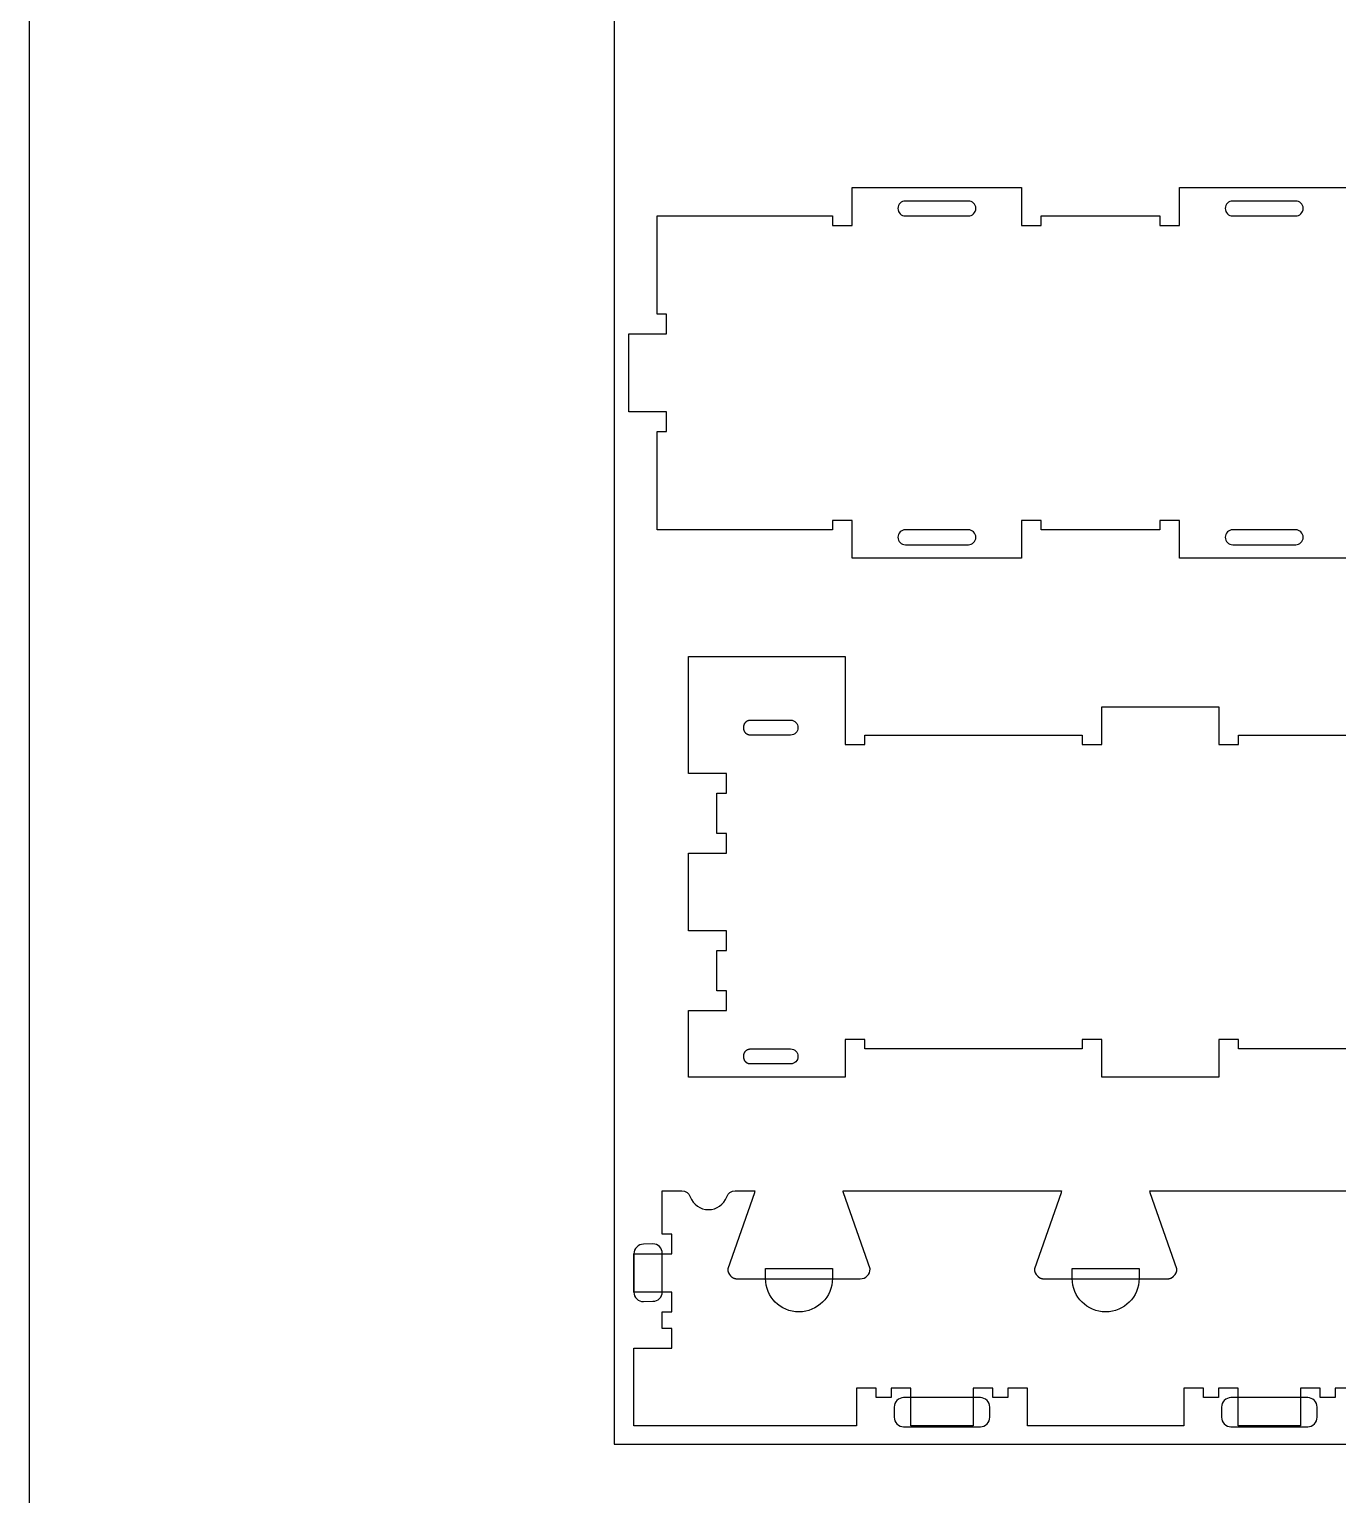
# Model space of a CAD drawing. Extents: x 0 to 4485, y 0 to 8771.
# Drawn here: x 0 to 831, y 3731 to 4662 of the extents above; entities that cross this region are included whole.
import ezdxf

# ---------------------------------------------------------------- set-up
doc = ezdxf.new("R2010")
doc.units = 0
for name, color, linetype in [('0_SHEET_SPRUCEPLY_2440X122', 1, 'CONTINUOUS'), ('3_ANYTOOL_CUTTHROUGH_INSID', 4, 'CONTINUOUS'), ('4_ANYTOOL_CUTTHROUGH_OUTSI', 5, 'CONTINUOUS'), ('5_ANYTOOL_HALF_MILL_9MM_IN', 3, 'CONTINUOUS'), ('DONOTCUT', 7, 'CONTINUOUS')]:
    doc.layers.add(name, color=color, linetype=linetype)

msp = doc.modelspace()

# ---------------------------------------------------------------- linework, layer by layer
at = {"layer": '0_SHEET_SPRUCEPLY_2440X122'}
msp.add_lwpolyline([(371.7, 4982.59), (371.7, 3762.59), (2811.7, 3762.59), (2811.7, 4982.59)], close=True, dxfattribs=at)
at = {"layer": '3_ANYTOOL_CUTTHROUGH_INSID', "color": 4}
for points in [[(596.7, 4543.34, 1), (596.7, 4552.84), (556.7, 4552.84, 1), (556.7, 4543.34)], [(804.7, 4543.34, 1), (804.7, 4552.84), (764.7, 4552.84, 1), (764.7, 4543.34)], [(596.7, 4343.84), (556.7, 4343.84, 1), (556.7, 4334.34), (596.7, 4334.34, 1)], [(804.7, 4343.84), (764.7, 4343.84, 1), (764.7, 4334.34), (804.7, 4334.34, 1)], [(483.7, 4222.84, -1), (483.7, 4213.34), (457.96, 4213.34), (457.86, 4213.34), (457.77, 4213.35), (457.67, 4213.35), (457.57, 4213.36), (457.47, 4213.38), (457.38, 4213.39), (457.28, 4213.41), (457.19, 4213.43), (457.09, 4213.45), (456.99, 4213.48), (456.89, 4213.51), (456.79, 4213.54), (456.69, 4213.58), (456.6, 4213.61), (456.51, 4213.65), (456.41, 4213.7), (456.32, 4213.74), (456.22, 4213.79), (456.13, 4213.85), (456.04, 4213.9), (455.95, 4213.96), (455.86, 4214.02), (455.77, 4214.09), (455.69, 4214.15), (455.6, 4214.22), (455.52, 4214.3), (455.44, 4214.37), (455.36, 4214.45), (455.28, 4214.53), (455.2, 4214.61), (455.13, 4214.69), (455.06, 4214.78), (454.99, 4214.87), (454.92, 4214.96), (454.85, 4215.05), (454.79, 4215.14), (454.73, 4215.24), (454.67, 4215.34), (454.62, 4215.44), (454.56, 4215.54), (454.51, 4215.64), (454.46, 4215.74), (454.41, 4215.84), (454.37, 4215.95), (454.33, 4216.05), (454.29, 4216.16), (454.25, 4216.27), (454.21, 4216.37), (454.18, 4216.48), (454.15, 4216.59), (454.12, 4216.7), (454.1, 4216.8), (454.07, 4216.91), (454.05, 4217.02), (454.03, 4217.13), (454.01, 4217.24), (454, 4217.35), (453.99, 4217.45), (453.98, 4217.56), (453.97, 4217.67), (453.96, 4217.77), (453.96, 4217.88), (453.95, 4217.99), (453.95, 4218.09), (453.95, 4218.2), (453.96, 4218.31), (453.96, 4218.41), (453.97, 4218.52), (453.98, 4218.63), (453.99, 4218.73), (454, 4218.84), (454.01, 4218.94), (454.03, 4219.05), (454.05, 4219.16), (454.07, 4219.27), (454.1, 4219.38), (454.12, 4219.49), (454.15, 4219.6), (454.18, 4219.71), (454.21, 4219.81), (454.25, 4219.92), (454.29, 4220.03), (454.33, 4220.13), (454.37, 4220.24), (454.41, 4220.34), (454.46, 4220.45), (454.51, 4220.55), (454.56, 4220.65), (454.62, 4220.75), (454.67, 4220.85), (454.73, 4220.95), (454.79, 4221.04), (454.85, 4221.14), (454.92, 4221.23), (454.99, 4221.32), (455.06, 4221.41), (455.13, 4221.49), (455.2, 4221.58), (455.28, 4221.66), (455.36, 4221.74), (455.44, 4221.81), (455.52, 4221.89), (455.6, 4221.96), (455.69, 4222.03), (455.77, 4222.1), (455.86, 4222.16), (455.95, 4222.22), (456.04, 4222.28), (456.13, 4222.34), (456.22, 4222.39), (456.32, 4222.44), (456.41, 4222.49), (456.51, 4222.53), (456.6, 4222.57), (456.69, 4222.61), (456.79, 4222.65), (456.89, 4222.68), (456.99, 4222.71), (457.09, 4222.73), (457.19, 4222.76), (457.28, 4222.78), (457.38, 4222.79), (457.47, 4222.81), (457.57, 4222.82), (457.67, 4222.83), (457.77, 4222.84), (457.86, 4222.84), (457.96, 4222.84)], [(483.7, 4004.34), (457.96, 4004.34), (457.86, 4004.34), (457.77, 4004.35), (457.67, 4004.35), (457.57, 4004.36), (457.47, 4004.38), (457.38, 4004.39), (457.28, 4004.41), (457.19, 4004.43), (457.09, 4004.45), (456.99, 4004.48), (456.89, 4004.51), (456.79, 4004.54), (456.69, 4004.58), (456.6, 4004.61), (456.51, 4004.65), (456.41, 4004.7), (456.32, 4004.74), (456.22, 4004.79), (456.13, 4004.85), (456.04, 4004.9), (455.95, 4004.96), (455.86, 4005.02), (455.77, 4005.09), (455.69, 4005.15), (455.6, 4005.22), (455.52, 4005.3), (455.44, 4005.37), (455.36, 4005.45), (455.28, 4005.53), (455.2, 4005.61), (455.13, 4005.69), (455.06, 4005.78), (454.99, 4005.87), (454.92, 4005.96), (454.85, 4006.05), (454.79, 4006.14), (454.73, 4006.24), (454.67, 4006.34), (454.62, 4006.44), (454.56, 4006.54), (454.51, 4006.64), (454.46, 4006.74), (454.41, 4006.84), (454.37, 4006.95), (454.33, 4007.05), (454.29, 4007.16), (454.25, 4007.27), (454.21, 4007.37), (454.18, 4007.48), (454.15, 4007.59), (454.12, 4007.7), (454.1, 4007.8), (454.07, 4007.91), (454.05, 4008.02), (454.03, 4008.13), (454.01, 4008.24), (454, 4008.35), (453.99, 4008.45), (453.98, 4008.56), (453.97, 4008.67), (453.96, 4008.77), (453.96, 4008.88), (453.95, 4008.99), (453.95, 4009.09), (453.95, 4009.2), (453.96, 4009.31), (453.96, 4009.41), (453.97, 4009.52), (453.98, 4009.63), (453.99, 4009.73), (454, 4009.84), (454.01, 4009.94), (454.03, 4010.05), (454.05, 4010.16), (454.07, 4010.27), (454.1, 4010.38), (454.12, 4010.49), (454.15, 4010.6), (454.18, 4010.71), (454.21, 4010.81), (454.25, 4010.92), (454.29, 4011.03), (454.33, 4011.13), (454.37, 4011.24), (454.41, 4011.34), (454.46, 4011.45), (454.51, 4011.55), (454.56, 4011.65), (454.62, 4011.75), (454.67, 4011.85), (454.73, 4011.95), (454.79, 4012.04), (454.85, 4012.14), (454.92, 4012.23), (454.99, 4012.32), (455.06, 4012.41), (455.13, 4012.49), (455.2, 4012.58), (455.28, 4012.66), (455.36, 4012.74), (455.44, 4012.81), (455.52, 4012.89), (455.6, 4012.96), (455.69, 4013.03), (455.77, 4013.1), (455.86, 4013.16), (455.95, 4013.22), (456.04, 4013.28), (456.13, 4013.34), (456.22, 4013.39), (456.32, 4013.44), (456.41, 4013.49), (456.51, 4013.53), (456.6, 4013.57), (456.69, 4013.61), (456.79, 4013.65), (456.89, 4013.68), (456.99, 4013.71), (457.09, 4013.73), (457.19, 4013.76), (457.28, 4013.78), (457.38, 4013.79), (457.47, 4013.81), (457.57, 4013.82), (457.67, 4013.83), (457.77, 4013.84), (457.86, 4013.84), (457.96, 4013.84), (483.7, 4013.84, -1)]]:
    msp.add_lwpolyline(points, format="xyb", close=True, dxfattribs=at)
at = {"layer": '4_ANYTOOL_CUTTHROUGH_OUTSI', "color": 5}
for points in [[(838.45, 4325.84), (730.95, 4325.84), (730.95, 4349.84), (718.45, 4349.84), (718.45, 4343.84), (642.95, 4343.84), (642.95, 4349.84), (630.45, 4349.84), (630.45, 4325.84), (522.95, 4325.84), (522.95, 4349.84), (510.45, 4349.84), (510.45, 4343.84), (398.95, 4343.84), (398.95, 4406.34), (404.95, 4406.34), (404.95, 4418.84), (380.95, 4418.84), (380.95, 4468.34), (404.95, 4468.34), (404.95, 4480.84), (398.95, 4480.84), (398.95, 4543.34), (510.45, 4543.34), (510.45, 4537.34), (522.95, 4537.34), (522.95, 4561.34), (630.45, 4561.34), (630.45, 4537.34), (642.95, 4537.34), (642.95, 4543.34), (718.45, 4543.34), (718.45, 4537.34), (730.95, 4537.34), (730.95, 4561.34), (838.45, 4561.34)], [(856.45, 4013.84), (768.45, 4013.84), (768.45, 4019.84), (755.95, 4019.84), (755.95, 3995.84), (681.45, 3995.84), (681.45, 4019.84), (668.95, 4019.84), (668.95, 4013.84), (530.95, 4013.84), (530.95, 4019.84), (518.45, 4019.84), (518.45, 3995.84), (418.95, 3995.84), (418.95, 4038.34), (442.95, 4038.34), (442.95, 4050.84), (436.95, 4050.84), (436.95, 4076.34), (442.95, 4076.34), (442.95, 4088.84), (418.95, 4088.84), (418.95, 4138.34), (442.95, 4138.34), (442.95, 4150.84), (436.95, 4150.84), (436.95, 4176.34), (442.95, 4176.34), (442.95, 4188.84), (418.95, 4188.84), (418.95, 4263.34), (518.45, 4263.34), (518.45, 4207.34), (530.95, 4207.34), (530.95, 4213.34), (668.95, 4213.34), (668.95, 4207.34), (681.45, 4207.34), (681.45, 4231.34), (755.95, 4231.34), (755.95, 4207.34), (768.45, 4207.34), (768.45, 4213.34), (856.45, 4213.34)]]:
    msp.add_lwpolyline(points, dxfattribs=at)
msp.add_lwpolyline([(842.2, 3798.22), (829.7, 3798.22), (829.7, 3792.22), (820.2, 3792.22), (820.2, 3798.22), (807.7, 3798.22), (807.7, 3797.97), (807.7, 3774.22), (768.2, 3774.22), (768.2, 3797.97), (768.2, 3798.22), (755.7, 3798.22), (755.7, 3792.22), (746.2, 3792.22), (746.2, 3798.22), (733.7, 3798.22), (733.7, 3797.97), (733.7, 3774.22), (634.2, 3774.22), (634.2, 3797.97), (634.2, 3798.22), (621.7, 3798.22), (621.7, 3792.22), (612.2, 3792.22), (612.2, 3798.22), (599.7, 3798.22), (599.7, 3797.97), (599.7, 3774.22), (560.2, 3774.22), (560.2, 3797.97), (560.2, 3798.22), (547.7, 3798.22), (547.7, 3792.22), (538.2, 3792.22), (538.2, 3798.22), (525.7, 3798.22), (525.7, 3797.97), (525.7, 3774.22), (384.2, 3774.22), (384.2, 3823.72), (408.2, 3823.72), (408.2, 3823.97), (408.2, 3835.97), (408.2, 3836.22), (402.2, 3836.22), (402.2, 3846.72), (408.2, 3846.72), (408.2, 3846.97), (408.2, 3858.97), (408.2, 3859.22), (384.2, 3859.22), (384.2, 3883.72), (408.2, 3883.72), (408.2, 3883.97), (408.2, 3895.97), (408.2, 3896.22), (402.2, 3896.22), (402.2, 3923.72), (414.61, 3923.72), (414.61, 3923.72, -0.317837), (420.03, 3919.89, 0.707107), (443.13, 3919.89, -0.317837), (448.55, 3923.72), (460.95, 3923.72, -0.061485), (460.72, 3922.33), (443.82, 3874.06), (443.8, 3874.02), (443.8, 3873.97), (443.8, 3873.97, 0.198912), (445.64, 3869.55), (445.74, 3869.45), (445.85, 3869.35), (445.97, 3869.25), (446.08, 3869.15), (446.2, 3869.05), (446.32, 3868.96), (446.45, 3868.87), (446.57, 3868.78), (446.7, 3868.7), (446.83, 3868.62), (446.97, 3868.54), (447.1, 3868.47), (447.24, 3868.39), (447.38, 3868.33), (447.52, 3868.26), (447.66, 3868.2), (447.81, 3868.14), (447.95, 3868.09), (448.1, 3868.04), (448.25, 3867.99), (448.4, 3867.95), (448.55, 3867.91), (448.7, 3867.87), (448.85, 3867.84), (449, 3867.81), (449.15, 3867.79), (449.3, 3867.77), (449.45, 3867.75), (449.6, 3867.74), (449.75, 3867.73), (449.91, 3867.73), (450.05, 3867.72), (528.05, 3867.72, 0.414214), (534.3, 3873.97), (534.3, 3874.02), (534.29, 3874.06), (517.39, 3922.33), (517.39, 3922.33, -0.061485), (517.16, 3923.72), (655.85, 3923.72, -0.061485), (655.62, 3922.33), (638.72, 3874.06), (638.7, 3874.02), (638.7, 3873.97), (638.7, 3873.97, 0.198912), (640.54, 3869.55), (640.64, 3869.45), (640.75, 3869.35), (640.87, 3869.25), (640.98, 3869.15), (641.1, 3869.05), (641.22, 3868.96), (641.35, 3868.87), (641.47, 3868.78), (641.6, 3868.7), (641.73, 3868.62), (641.87, 3868.54), (642, 3868.47), (642.14, 3868.39), (642.28, 3868.33), (642.42, 3868.26), (642.56, 3868.2), (642.71, 3868.14), (642.85, 3868.09), (643, 3868.04), (643.15, 3867.99), (643.3, 3867.95), (643.45, 3867.91), (643.6, 3867.87), (643.75, 3867.84), (643.9, 3867.81), (644.05, 3867.79), (644.2, 3867.77), (644.35, 3867.75), (644.5, 3867.74), (644.65, 3867.73), (644.81, 3867.73), (644.95, 3867.72), (722.95, 3867.72), (723.1, 3867.73), (723.26, 3867.73), (723.41, 3867.74), (723.56, 3867.75), (723.71, 3867.77), (723.86, 3867.79), (724.01, 3867.81), (724.16, 3867.84), (724.31, 3867.87), (724.46, 3867.91), (724.61, 3867.95), (724.76, 3867.99), (724.91, 3868.04), (725.06, 3868.09), (725.2, 3868.14), (725.35, 3868.2), (725.49, 3868.26), (725.63, 3868.33), (725.77, 3868.39), (725.91, 3868.47), (726.04, 3868.54), (726.18, 3868.62), (726.31, 3868.7), (726.44, 3868.78), (726.56, 3868.87), (726.69, 3868.96), (726.81, 3869.05), (726.93, 3869.15), (727.04, 3869.25), (727.16, 3869.35), (727.27, 3869.45), (727.37, 3869.55, 0.198912), (729.2, 3873.97), (729.2, 3874.02), (729.19, 3874.06), (712.29, 3922.33), (712.29, 3922.33, -0.061485), (712.06, 3923.72), (850.75, 3923.72, -0.061485)], format="xyb", dxfattribs=at)
at = {"layer": '5_ANYTOOL_HALF_MILL_9MM_IN'}
for points in [[(396.2, 3853.47, 0.414214), (402.2, 3859.47), (402.2, 3883.97, 0.414214), (396.2, 3889.97), (390.2, 3889.72, 0.414214), (384.2, 3883.72), (384.2, 3859.22, 0.414214), (390.2, 3853.22)], [(510.3, 3867.97, -1), (467.8, 3867.97), (467.8, 3868.22), (467.8, 3874.22), (510.3, 3874.22), (510.3, 3868.22), (510.3, 3867.97)], [(705.2, 3867.97, -1), (662.7, 3867.97), (662.7, 3868.22), (662.7, 3874.22), (705.2, 3874.22), (705.2, 3868.22), (705.2, 3867.97)], [(555.58, 3792.22, 0.414214), (549.58, 3786.22), (549.58, 3779.72, 0.414214), (555.58, 3773.72), (604.33, 3773.72, 0.414214), (610.33, 3779.72), (610.33, 3786.22, 0.414214), (604.33, 3792.22)], [(763.58, 3792.22, 0.414214), (757.58, 3786.22), (757.58, 3779.72, 0.414214), (763.58, 3773.72), (812.33, 3773.72, 0.414214), (818.33, 3779.72), (818.33, 3786.22, 0.414214), (812.33, 3792.22)]]:
    msp.add_lwpolyline(points, format="xyb", close=True, dxfattribs=at)
at = {"layer": 'DONOTCUT'}
msp.add_lwpolyline([(0, 0), (3183.41, 0), (3183.41, 5593.43), (0, 5593.43)], close=True, dxfattribs=at)

doc.saveas('drawing.dxf')
